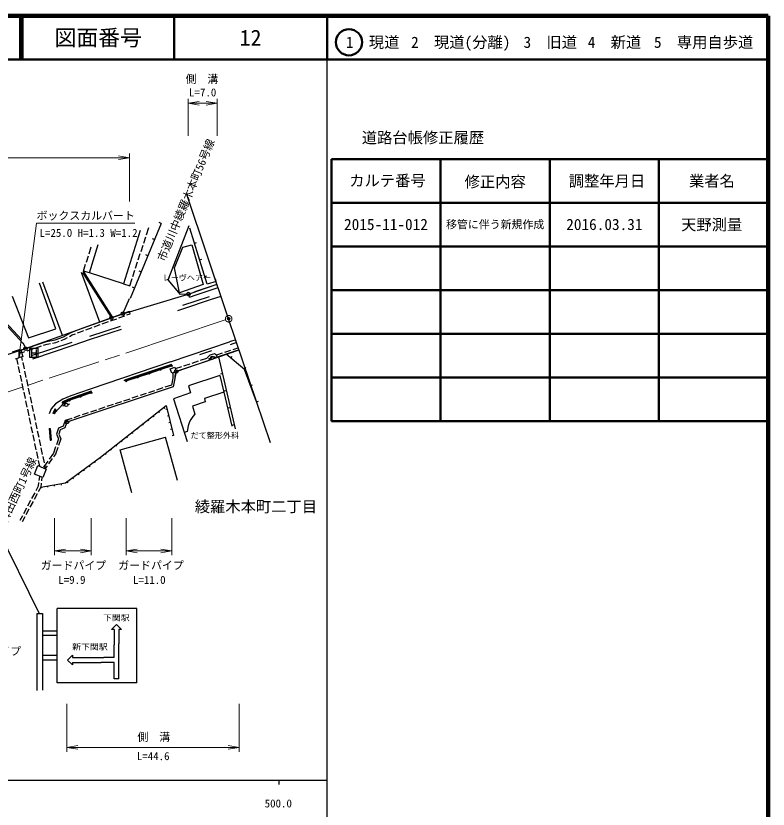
# Model space of a CAD drawing. Units: millimetres, scale not verified. Extents: x 40000 to 680000, y 20000 to 380000.
# Drawn here: x 507760 to 680000, y 198358 to 380000 of the extents above; entities that cross this region are included whole.
import ezdxf
from ezdxf.enums import TextEntityAlignment as Align

# ---------------------------------------------------------------- set-up
doc = ezdxf.new("R2010")
doc.units = ezdxf.units.MM
doc.header["$LTSCALE"] = 1000
doc.header["$PDMODE"] = 32
doc.header["$PDSIZE"] = 500
doc.linetypes.add('CHAIN', pattern=[18.5, 12, -1.5, 3.5, -1.5])
for name, color, linetype, lineweight in [('M-BGD', 7, 'Continuous', 25), ('M-BMK', 2, 'CHAIN', 13), ('M-BMK-HTXT', 7, 'Continuous', 13), ('M-BMK-OTRS', 5, 'Continuous', 25), ('M-BMK-ROW', 30, 'Continuous', 25), ('M-STR-HTXT', 7, 'Continuous', 13), ('M-STR-STRC', 7, 'Continuous', 25), ('M-TTL', 2, 'Continuous', 140), ('M-TTL-BAND', 7, 'Continuous', 25), ('M-TTL-FRAM', 2, 'Continuous', 50), ('M-TTL-LINE', 7, 'Continuous', 50), ('引出線', 7, 'Continuous', 13)]:
    doc.layers.add(name, color=color, linetype=linetype, lineweight=lineweight)
doc.layers.add('M-OTRS', color=6, linetype='Continuous')
doc.layers.add('M-TTL-TXT', color=7, linetype='Continuous')
doc.styles.add('ＭＳ ゴシック', font='')
doc.styles.get('ＭＳ ゴシック').set_extended_font_data('MS Gothic')

# ---------------------------------------------------------------- blocks, each defined once
blk = doc.blocks.new('open_arrow')
at = {"color": 0, "linetype": 'Continuous', "lineweight": -2}
blk.add_lwpolyline([(7.5, 1.25), (0, 0), (7.5, -1.25)], dxfattribs=at)

msp = doc.modelspace()

# ---------------------------------------------------------------- linework, layer by layer
at = {"layer": 'M-BGD'}
for p, q in [((541023, 332461), (533920, 315246)), ((541023, 332461), (540561, 332652)), ((536248, 330857), (532415, 318659)), ((537646, 329849), (538184, 331507)), ((542610, 319543), (547436, 331988)), ((537028, 327946), (537491, 329373)), ((539498, 328764), (539036, 328954)), ((524514, 325501), (525032, 327090)), ((524608, 321139), (526611, 327620)), ((536411, 326044), (536874, 327471)), ((544112, 322272), (545993, 327036)), ((545993, 327036), (548080, 327577)), ((548080, 327577), (550653, 318473)), ((548669, 327955), (549147, 328101)), ((535794, 324142), (536257, 325568)), ((537972, 325066), (537510, 325257)), ((523895, 323599), (524359, 325026)), ((535177, 322239), (535639, 323666)), ((549836, 324130), (550315, 324276)), ((523222, 321535), (523740, 323124)), ((524608, 321139), (523222, 321535)), ((529936, 310969), (523222, 321535)), ((534559, 320337), (535022, 321764)), ((536446, 321368), (535984, 321559)), ((545200, 316570), (544112, 322272)), ((526949, 309895), (522756, 321255)), ((523052, 321242), (529640, 310863)), ((532415, 318659), (524608, 321139)), ((533867, 318203), (534405, 319861)), ((551004, 320304), (551483, 320450)), ((516944, 308363), (513165, 318782)), ((518408, 306838), (513959, 318996)), ((532415, 318659), (533867, 318203)), ((545423, 316202), (542610, 319543)), ((550653, 318473), (545200, 316570)), ((548831, 316849), (553826, 318528)), ((553600, 319200), (553448, 319676)), ((509370, 305071), (498973, 316257)), ((509042, 305915), (499217, 316485)), ((534921, 317671), (534458, 317861)), ((547242, 316297), (545423, 316202)), ((547242, 316297), (548825, 316846)), ((547488, 315589), (547242, 316297)), ((547488, 315589), (549070, 316138)), ((549070, 316138), (554065, 317818)), ((506895, 315814), (510653, 306243)), ((532262, 311805), (533754, 315260)), ((545970, 313730), (552098, 315748)), ((522343, 308240), (533765, 312345)), ((529437, 310152), (530848, 310659)), ((531319, 310828), (532730, 311336)), ((533201, 311505), (533968, 311780)), ((533968, 311780), (533765, 312345)), ((524665, 306623), (531729, 308950)), ((525672, 308799), (527084, 309306)), ((527554, 309475), (528966, 309983)), ((510653, 306243), (516944, 308363)), ((518629, 306516), (520432, 307504)), ((520432, 307504), (522343, 308240)), ((520685, 306959), (521386, 307229)), ((521852, 307408), (522553, 307678)), ((522553, 307678), (523320, 307953)), ((523790, 308123), (525202, 308630)), ((509042, 305915), (508797, 305687)), ((508865, 303435), (514739, 305444)), ((511375, 302194), (520680, 305271)), ((514739, 305444), (516773, 305792)), ((516157, 305078), (516934, 305210)), ((516773, 305792), (518629, 306516)), ((516934, 305210), (517676, 305500)), ((518142, 305682), (518883, 305971)), ((518883, 305971), (519565, 306345)), ((520003, 306585), (520685, 306959)), ((558313, 305201), (556798, 304697)), ((506989, 303071), (508793, 303694)), ((508793, 303694), (509372, 302016)), ((509370, 305071), (509549, 304770)), ((509549, 304770), (509955, 303807)), ((510318, 303297), (511737, 303783)), ((512210, 303945), (513629, 304430)), ((514102, 304592), (514888, 304861)), ((514888, 304861), (515664, 304993)), ((558886, 303497), (553868, 301848)), ((556932, 303381), (555507, 302912)), ((558727, 303971), (557407, 303537)), ((509372, 302016), (507568, 301393)), ((509059, 302867), (509845, 303135)), ((509068, 301911), (509239, 301108)), ((552547, 303291), (549805, 302388)), ((551408, 301544), (549973, 301067)), ((552178, 302331), (551408, 301544)), ((552521, 301752), (551762, 300977)), ((552370, 301611), (551890, 301469)), ((553277, 302639), (552178, 302331)), ((553149, 301928), (552521, 301752)), ((553093, 301809), (553577, 301932)), ((553330, 301797), (553149, 301928)), ((553712, 302323), (553277, 302639)), ((554169, 301947), (553682, 301835)), ((555032, 302756), (553712, 302323)), ((553868, 301848), (553712, 302323)), ((554169, 301947), (557961, 285405)), ((556969, 301632), (557286, 302019)), ((507925, 301517), (508207, 300191)), ((509343, 300619), (509655, 299151)), ((543380, 300203), (532604, 296593)), ((543443, 300013), (532668, 296404)), ((543332, 299802), (540962, 299009)), ((543443, 300013), (543380, 300203)), ((551762, 300977), (544473, 298556)), ((547601, 300280), (546177, 299807)), ((549499, 300910), (548075, 300437)), ((508311, 299702), (508623, 298235)), ((509759, 298662), (510071, 297195)), ((538118, 298058), (535748, 297266)), ((540725, 298930), (538355, 298138)), ((543097, 299213), (544143, 299562)), ((543443, 298177), (543097, 299213)), ((544489, 298526), (543443, 298177)), ((543720, 298270), (543661, 297051)), ((544143, 299562), (544489, 298526)), ((544229, 298437), (544159, 296992)), ((545703, 299650), (544268, 299173)), ((555063, 298048), (554576, 297936)), ((560063, 299096), (560380, 299483)), ((508727, 297746), (509039, 296279)), ((510175, 296706), (510487, 295239)), ((532668, 296404), (532604, 296593)), ((535511, 297187), (533141, 296394)), ((543661, 297051), (543359, 295453)), ((544159, 296992), (543796, 295071)), ((554471, 297663), (547313, 295258)), ((554471, 297663), (555369, 293834)), ((509143, 295790), (509454, 294322)), ((510590, 294750), (510902, 293283)), ((543796, 295071), (519462, 286947)), ((541413, 294803), (539990, 294328)), ((543359, 295453), (541887, 294961)), ((547313, 295258), (547733, 293686)), ((561454, 295355), (561924, 295526)), ((509558, 293833), (509870, 292366)), ((511006, 292793), (511318, 291326)), ((525009, 294076), (519812, 292242)), ((525075, 293888), (519892, 292058)), ((522409, 292768), (520145, 291971)), ((524910, 293649), (522645, 292851)), ((525075, 293888), (525009, 294076)), ((535722, 292903), (534299, 292428)), ((537619, 293536), (536196, 293061)), ((539516, 294170), (538093, 293695)), ((547733, 293686), (543874, 292342)), ((555369, 293834), (550930, 292353)), ((555369, 293834), (557203, 286017)), ((555957, 294149), (555469, 294037)), ((509974, 291877), (510286, 290410)), ((511422, 290837), (511734, 289370)), ((518607, 291162), (516687, 289101)), ((519812, 292242), (518386, 291507)), ((518477, 291330), (518386, 291507)), ((518929, 290790), (518455, 290630)), ((519892, 292058), (518477, 291330)), ((519916, 291873), (518804, 291310)), ((519647, 291006), (520130, 291134)), ((527133, 278979), (542176, 290777)), ((530031, 291003), (528608, 290528)), ((531928, 291636), (530505, 291161)), ((533825, 292270), (532402, 291795)), ((542176, 290777), (543839, 283884)), ((543874, 292342), (547002, 282503)), ((551107, 291642), (548176, 290652)), ((548176, 290652), (548742, 288798)), ((550930, 292353), (551107, 291642)), ((562820, 291595), (563290, 291766)), ((510390, 289921), (510702, 288453)), ((511838, 288881), (512150, 287414)), ((516762, 289994), (516222, 289027)), ((516397, 288930), (516222, 289027)), ((516937, 289896), (516397, 288930)), ((516762, 289994), (516937, 289896)), ((524339, 289103), (522917, 288628)), ((526236, 289736), (524814, 289261)), ((528134, 290369), (526711, 289894)), ((540423, 289402), (540608, 289166)), ((541645, 290361), (541830, 290125)), ((542382, 289923), (542090, 289853)), ((556850, 290250), (556363, 290138)), ((510806, 287964), (511118, 286497)), ((519074, 287345), (518610, 286064)), ((520545, 287836), (519074, 287345)), ((522442, 288469), (521020, 287994)), ((537979, 287485), (538164, 287249)), ((539201, 288444), (539386, 288208)), ((542746, 288413), (542455, 288343)), ((547507, 287042), (547183, 286144)), ((547809, 287585), (547507, 287042)), ((548266, 288266), (547809, 287585)), ((548742, 288798), (548266, 288266)), ((511221, 286008), (511533, 284541)), ((512254, 286925), (512565, 285457)), ((515376, 285506), (515576, 285524)), ((515376, 285506), (515613, 282826)), ((515576, 285524), (515812, 282843)), ((517519, 285567), (517027, 284226)), ((518610, 286064), (517519, 285567)), ((517916, 285199), (517568, 284251)), ((519008, 285696), (517916, 285199)), ((519462, 286947), (519008, 285696)), ((535535, 285568), (535720, 285332)), ((536757, 286527), (536942, 286291)), ((543111, 286904), (542819, 286833)), ((543475, 285394), (543183, 285323)), ((547183, 286144), (546988, 284830)), ((557744, 286351), (557257, 286239)), ((511637, 284052), (511949, 282585)), ((512669, 284968), (512981, 283501)), ((517027, 284226), (517542, 283136)), ((517568, 284251), (518083, 283162)), ((531603, 280622), (542024, 283493)), ((533091, 283651), (533276, 283415)), ((534313, 284610), (534498, 284374)), ((544738, 273644), (542024, 283493)), ((543839, 283884), (543548, 283814)), ((546988, 284830), (546331, 284615)), ((512053, 282095), (512365, 280628)), ((513085, 283012), (513397, 281545)), ((515613, 282826), (515812, 282843)), ((517542, 283136), (517040, 281753)), ((518083, 283162), (517534, 281649)), ((530647, 281734), (530832, 281498)), ((531869, 282693), (532054, 282457)), ((512469, 280139), (512781, 278672)), ((513501, 281056), (513813, 279588)), ((516366, 279899), (515372, 278467)), ((516869, 281283), (516366, 279899)), ((517363, 281180), (516814, 279667)), ((528202, 279817), (528388, 279581)), ((529424, 280776), (529610, 280540)), ((534317, 270773), (531603, 280622)), ((512885, 278183), (513166, 276857)), ((513917, 279099), (514228, 277632)), ((515087, 278057), (514092, 276625)), ((516087, 278619), (515231, 277387)), ((516814, 279667), (516372, 279030)), ((519152, 273037), (527133, 278979)), ((525732, 277935), (525911, 277695)), ((526977, 278863), (527156, 278622)), ((511991, 275084), (512768, 277017)), ((512768, 277017), (514704, 276240)), ((514704, 276240), (513927, 274306)), ((514332, 277143), (514503, 276340)), ((514946, 276977), (514503, 276340)), ((524486, 277008), (524665, 276767)), ((513927, 274306), (511991, 275084)), ((513148, 274453), (513041, 273627)), ((513743, 274375), (513629, 273496)), ((521994, 275153), (522173, 274912)), ((523240, 276080), (523419, 275840)), ((512976, 273131), (512869, 272306)), ((513450, 272120), (519152, 273037)), ((513564, 273000), (513450, 272120)), ((516517, 272613), (516564, 272317)), ((518050, 272860), (518098, 272563)), ((519503, 273298), (519682, 273057)), ((520748, 274225), (520927, 273985)), ((512075, 270812), (511371, 269487)), ((512869, 272306), (512309, 271253)), ((513450, 272120), (512865, 271020)), ((513450, 272120), (513497, 271824)), ((514983, 272367), (515031, 272071)), ((511136, 269046), (510432, 267721)), ((512630, 270578), (511926, 269254)), ((510197, 267280), (509493, 265955)), ((510752, 267046), (510048, 265722)), ((511691, 268812), (510987, 267488)), ((509258, 265514), (508699, 264461)), ((509814, 265280), (509229, 264180))]:
    msp.add_line(p, q, dxfattribs=at)
for points in [[(553600, 319200), (551542, 318544), (547618, 331395)], [(562820, 291595), (560108, 299059), (555894, 302513)]]:
    msp.add_lwpolyline(points, dxfattribs=at)
for centre, radius in [((552729, 301717), 375), ((543450, 299842), 125), ((538236, 298098), 125), ((540843, 298970), 125), ((533023, 296355), 125), ((535630, 297226), 125), ((522527, 292810), 125), ((525027, 293690), 125), ((518692, 291253), 125), ((519284, 290910), 375), ((520027, 291929), 125), ((516602, 289010), 125)]:
    msp.add_circle(centre, radius, dxfattribs=at)
at = {"layer": 'M-BMK'}
for q in [(556480, 310644), (469166, 281827)]:
    msp.add_line((544326, 306552), q, dxfattribs=at)
msp.add_circle((556480, 310644), 750, dxfattribs=at)
at = {"layer": 'M-BMK-OTRS'}
for p, q in [((556480, 310644), (546908, 339076)), ((566052, 282212), (556480, 310644))]:
    msp.add_line(p, q, dxfattribs=at)
at = {"layer": 'M-BMK-ROW'}
msp.add_line((544473, 298556), (558886, 303497), dxfattribs=at)
for points in [[(248247, 284712), (282606, 280168), (305492, 277194), (319794, 275549), (320530, 276087), (321766, 275942), (323251, 275767), (323630, 275084), (353031, 271202), (359563, 270440), (365579, 269873), (379951, 269493), (391107, 270042), (400529, 271021), (410468, 272571), (423366, 275447), (432469, 278037), (466093, 289213), (480363, 293949), (509956, 303808), (529640, 310863), (532262, 311805), (547242, 316297), (553826, 318528)], [(544473, 298556), (543796, 295071), (519462, 286947)]]:
    msp.add_lwpolyline(points, dxfattribs=at)
for centre in [(547242, 316297), (529640, 310863), (532262, 311805), (509956, 303808), (544473, 298556), (519462, 286947)]:
    msp.add_circle(centre, 400, dxfattribs=at)
at = {"layer": 'M-OTRS'}
msp.add_point((556480, 310644), dxfattribs=at)
at = {"layer": 'M-STR-HTXT'}
for p, q in [((547242, 352500), (547242, 361000)), ((547242, 360000), (553826, 360000)), ((553826, 352500), (553826, 361000)), ((67443, 347500), (533765, 347500)), ((533765, 337500), (533765, 348500)), ((516602, 265000), (516602, 256500)), ((525027, 265000), (525027, 256500)), ((533023, 265000), (533023, 256500)), ((543450, 265000), (543450, 256500)), ((516602, 257500), (525027, 257500)), ((533023, 257500), (543450, 257500)), ((519462, 222500), (519462, 211500)), ((558886, 222500), (558886, 211500)), ((519462, 212500), (558886, 212500))]:
    msp.add_line(p, q, dxfattribs=at)
at = {"layer": 'M-STR-STRC'}
for p, q in [((546204, 313018), (552333, 315035)), ((552333, 315035), (554730, 315841)), ((544851, 312573), (546204, 313018)), ((524884, 305958), (531948, 308286)), ((520915, 304559), (524884, 305958)), ((543194, 300793), (556642, 305352)), ((558096, 305843), (556642, 305352)), ((512854, 303812), (510854, 303812)), ((510854, 303812), (510854, 301812)), ((511394, 301897), (511394, 303596)), ((511611, 301482), (520915, 304559)), ((512385, 303607), (512385, 301902)), ((512854, 301812), (512854, 303812)), ((510854, 301812), (512854, 301812)), ((511394, 302812), (512385, 302812)), ((543194, 300793), (524809, 294534)), ((524809, 294534), (520331, 293020)), ((520331, 293020), (518504, 292202)), ((516862, 291133), (515880, 290043)), ((518504, 292202), (516862, 291133)), ((515880, 290043), (515353, 288847)), ((493509, 282782), (513130, 243132)), ((517232, 227256), (517232, 244286)), ((535425, 244286), (517232, 244286)), ((535425, 227256), (535425, 244286)), ((512528, 243132), (512528, 225542)), ((512528, 243132), (513872, 243132)), ((513872, 243132), (513872, 225623)), ((529678, 239523), (530798, 240643)), ((530798, 240643), (531918, 239523)), ((513872, 239212), (517232, 239212)), ((517232, 238092), (513872, 238092)), ((530238, 239523), (529678, 239523)), ((530238, 239523), (530238, 236008)), ((531358, 239523), (531359, 236206)), ((531918, 239523), (531358, 239523)), ((531349, 228224), (531359, 236206)), ((530238, 233061), (530238, 236008)), ((513872, 233612), (517232, 233612)), ((519589, 232501), (520709, 233621)), ((520709, 233621), (520709, 233061)), ((520709, 233061), (527907, 233061)), ((530238, 233061), (527907, 233061)), ((517232, 232492), (513872, 232492)), ((520709, 231381), (519589, 232501)), ((520709, 231941), (520709, 231381)), ((520709, 231941), (527265, 231941)), ((530238, 231941), (527265, 231941)), ((530238, 228225), (530238, 231941)), ((535425, 227256), (517232, 227256)), ((531349, 228224), (530238, 228225))]:
    msp.add_line(p, q, dxfattribs=at)
at = {"layer": 'M-TTL'}
for p, q in [((680000, 380000), (40000, 380000)), ((680000, 20000), (680000, 380000))]:
    msp.add_line(p, q, dxfattribs=at)
at = {"layer": 'M-TTL-BAND'}
for p, q in [((579000, 20000), (579000, 370000)), ((40000, 205000), (579000, 205000)), ((568000, 205000), (568000, 204000))]:
    msp.add_line(p, q, dxfattribs=at)
at = {"layer": 'M-TTL-FRAM'}
for p, q in [((580000, 347197), (580000, 287197)), ((580000, 347197), (680000, 347197)), ((580000, 287197), (680000, 287197))]:
    msp.add_line(p, q, dxfattribs=at)
at = {"layer": 'M-TTL-LINE'}
for p, q in [((508747, 380000), (508747, 370000)), ((509247, 380000), (509247, 370000)), ((543997, 380000), (543997, 370000)), ((579000, 380000), (579000, 370000)), ((40000, 370000), (680000, 370000)), ((605000, 347197), (605000, 287197)), ((630000, 347197), (630000, 287197)), ((655000, 347197), (655000, 287197)), ((580000, 337197), (680000, 337197)), ((580000, 327197), (680000, 327197)), ((580000, 317197), (680000, 317197)), ((580000, 307197), (680000, 307197)), ((580000, 297197), (680000, 297197))]:
    msp.add_line(p, q, dxfattribs=at)
msp.add_circle((584031, 373958), 3000, dxfattribs=at)
at = {"layer": '引出線'}
msp.add_lwpolyline([(508467, 301704), (512500, 332500), (535000, 332500)], dxfattribs=at)

# ---------------------------------------------------------------- block references
at = {"layer": 'M-STR-HTXT', "xscale": 333, "yscale": 333}
for p in [(547242, 360000), (516602, 257500), (533023, 257500), (519462, 212500)]:
    msp.add_blockref('open_arrow', p, dxfattribs=at)
at = {"layer": 'M-STR-HTXT', "xscale": 333, "yscale": 333, "rotation": 180}
for p in [(553826, 360000), (533765, 347500), (525027, 257500), (543450, 257500), (558886, 212500)]:
    msp.add_blockref('open_arrow', p, dxfattribs=at)
at = {"layer": '引出線', "xscale": 200, "yscale": 200, "rotation": 82.5}
msp.add_blockref('open_arrow', (508467, 301704), dxfattribs=at)

# ---------------------------------------------------------------- texts
at = {"layer": 'M-BGD', "style": 'ＭＳ ゴシック'}
for s, p in [('レーヴヘアー', (546910, 320026)), ('だて整形外科', (553316, 283920))]:
    msp.add_text(s, height=1320, dxfattribs=at).set_placement(p, align=Align.MIDDLE_CENTER)
at = {"layer": 'M-BMK-HTXT', "style": 'ＭＳ ゴシック'}
for s, rotation, p in [('市道川中綾羅木本町56号線', 67.419, (540961, 323974)), ('市道川中稗田西町1号線', 64.732, (500500, 255000))]:
    msp.add_text(s, height=1833, rotation=rotation, dxfattribs=at).set_placement(p, align=Align.MIDDLE_LEFT)
msp.add_text('綾羅木本町二丁目', height=2566, dxfattribs=at).set_placement((562719, 267655), align=Align.MIDDLE_CENTER)
at = {"layer": 'M-STR-HTXT', "style": 'ＭＳ ゴシック'}
for s, p in [('側\u3000溝', (550364, 365533)), ('L=25.0 H=1.3 W=1.2', (524401, 330310)), ('ガードパイプ', (520939, 254171)), ('ガードパイプ', (538696, 254171)), ('ガードパイプ', (501461, 234509)), ('側\u3000溝', (539339, 214874))]:
    msp.add_text(s, height=1833, dxfattribs=at).set_placement(p, align=Align.MIDDLE_CENTER)
for s, p in [('L=7.0', (550534, 361000)), ('L=9.9', (520587, 249394)), ('L=11.0', (538303, 249371)), ('L=44.6', (539207, 209029))]:
    msp.add_text(s, height=1833, dxfattribs=at).set_placement(p, align=Align.BOTTOM_CENTER)
at = {"layer": 'M-STR-STRC', "style": 'ＭＳ ゴシック', "width": 1.1}
for s, p in [('下関駅', (530764, 241113)), ('新下関駅', (524720, 234457))]:
    msp.add_text(s, height=1320, dxfattribs=at).set_placement(p, align=Align.BOTTOM_CENTER)
at = {"layer": 'M-TTL-BAND', "style": 'ＭＳ ゴシック'}
msp.add_text('500.0', height=1833, dxfattribs=at).set_placement((567844, 198195), align=Align.BOTTOM_CENTER)
at = {"layer": 'M-TTL-TXT', "style": 'ＭＳ ゴシック'}
for s, height, p in [('図面番号', 3666, (526622, 375000)), ('12', 3666, (561497, 375000)), ('1\u3000現道', 2566, (589448, 373958)), ('2\u3000現道(分離)', 2566, (609619, 373958)), ('3\u3000旧道', 2566, (630121, 373958)), ('4\u3000新道', 2566, (644824, 373958)), ('5\u3000専用自歩道', 2566, (665228, 373958)), ('道路台帳修正履歴', 2566, (600968, 352113)), ('カルテ番号', 2566, (592839, 342277)), ('修正内容', 2566, (617509, 342023)), ('調整年月日', 2566, (643089, 342197)), ('業者名', 2566, (667134, 342197)), ('2015-11-012', 2566, (592500, 332245)), ('移管に伴う新規作成', 1833, (617500, 332245)), ('2016.03.31', 2566, (642500, 332245)), ('天野測量', 2566, (667077, 332189))]:
    msp.add_text(s, height=height, dxfattribs=at).set_placement(p, align=Align.MIDDLE_CENTER)
at = {"layer": '引出線', "style": 'ＭＳ ゴシック'}
msp.add_text('ボックスカルバート', height=1833, dxfattribs=at).set_placement((523750, 334250), align=Align.MIDDLE_CENTER)

doc.saveas('drawing.dxf')
